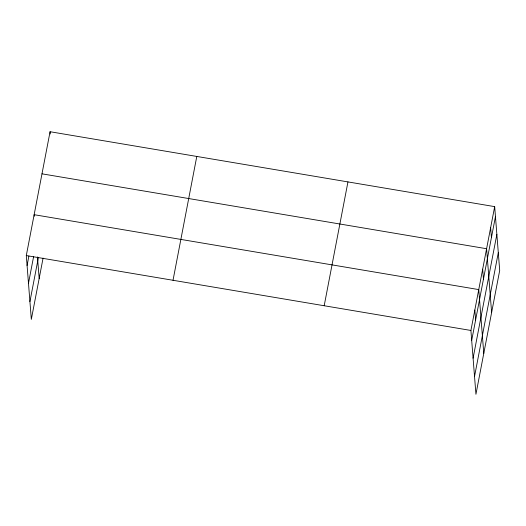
<?xml version="1.0" encoding="UTF-8"?>
<svg xmlns="http://www.w3.org/2000/svg" width="526" height="526" viewBox="0 0 526 526"><rect width="100%" height="100%" fill="white"/><g stroke="black" fill="none" stroke-linecap="round" stroke-linejoin="round"><path stroke-width="0.79" d="M43.086 258.075L31.323 319.374L26.3 255.564L50.069 131.724L494.677 206.626L499.7 270.436L475.931 394.276L470.908 330.459L494.677 206.626M27.082 265.525L28.891 256.09M28.483 283.297L33.611 256.576M29.923 301.608L38.372 257.595M173.021 280.279L196.79 156.439M324.187 305.744L347.956 181.904M471.69 340.421L495.459 216.58M473.091 358.193L496.86 234.353M474.531 376.504L498.3 252.664M41.988 173.83L486.596 248.726L491.619 312.543M26.3 255.564L470.908 330.459M490.64 227.673L491.422 237.634M482.677 269.161L483.46 279.115M483.775 353.406L478.752 289.596L34.144 214.7L34.262 216.232M474.833 310.031L475.616 319.986M50.069 131.724L50.246 134.025M37.464 256.925L39.167 278.51"/></g></svg>
